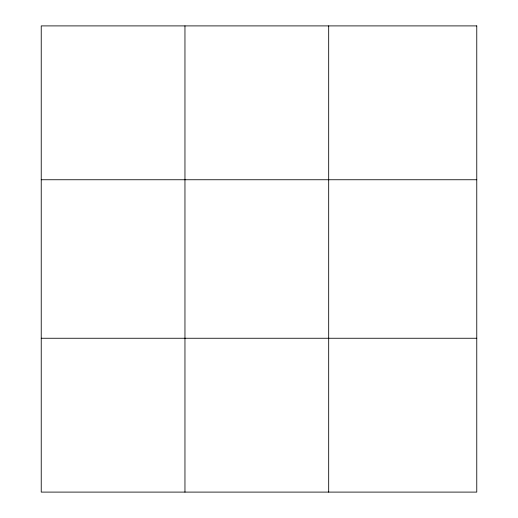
<?xml version="1.0" encoding="UTF-8"?>
<svg xmlns="http://www.w3.org/2000/svg" width="518" height="518" viewBox="0 0 518 518"><rect width="100%" height="100%" fill="white"/><g stroke="black" fill="none" stroke-linecap="round" stroke-linejoin="round"><path stroke-width="0.78" d="M184.958 25.9L184.958 492.1M328.684 25.9L328.684 492.1M41.233 179.746L476.767 179.746M41.233 338.254L476.767 338.254M476.767 25.9L41.233 25.9L41.233 492.1L476.767 492.1L476.767 25.9"/></g></svg>
